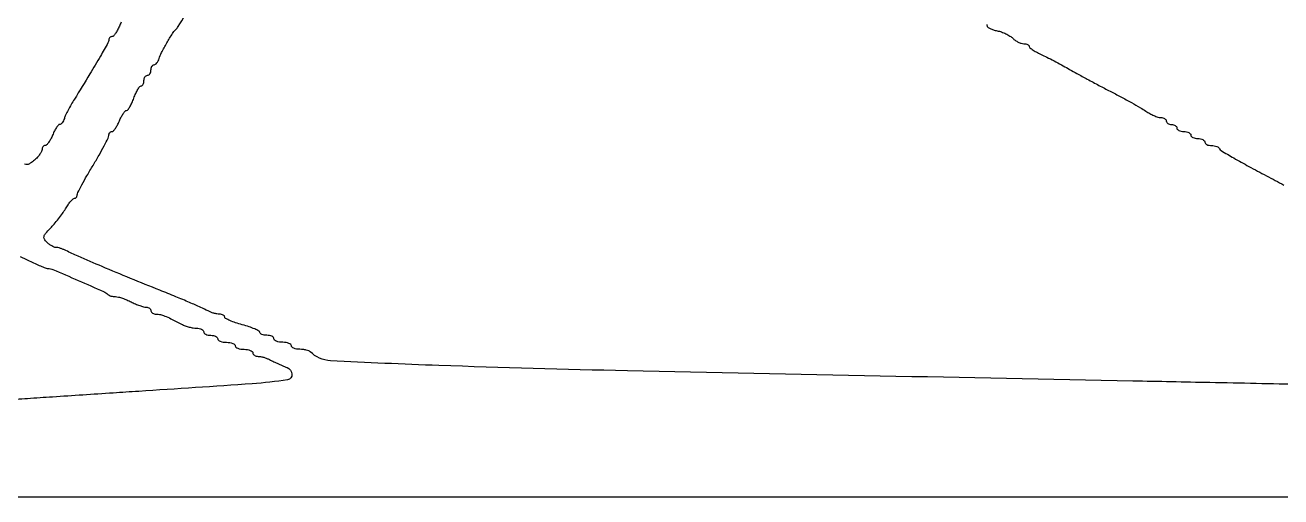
# Model space of a CAD drawing. Extents: x 375 to 2700, y 57 to 443.
# Drawn here: x 643.2 to 1000.6, y 57 to 191.3 of the extents above; entities that cross this region are included whole.
import ezdxf

# ---------------------------------------------------------------- set-up
doc = ezdxf.new("R2010")
doc.units = 0

msp = doc.modelspace()

# ---------------------------------------------------------------- linework, layer by layer
for points in [[(2311.038966, 442.808116, 0.000006), (1547.582496, 442.770395, 0.000004), (781.411696, 442.718569, 0.042202)], [(1033.204877, 88.453488, 0.000049), (1006.766069, 88.992041, 0.000049), (980.413285, 89.52365, 0.000085), (958.5, 89.95981, -0.000286), (814.624045, 92.881317, -0.003698), (760.968078, 94.398622, -0.004119), (730.103626, 95.754617, -0.185395), (724.352005, 98.314662, 0.110653), (723.934663, 98.579223, 0.030342), (723.182568, 98.798682, 0.029107), (722.276844, 98.949544, 0.026719), (721.333333, 99, -0.040942), (720.439952, 99.073276, -0.060377), (719.685417, 99.29375, -0.079389), (719.172906, 99.617456, -0.215499), (719, 100, 0.226478), (718.817169, 100.382936, 0.074992), (718.265625, 100.70625, 0.057076), (717.457356, 100.926884, 0.038131), (716.5, 101, -0.038131), (715.542644, 101.073116, -0.057076), (714.734375, 101.29375, -0.074992), (714.182831, 101.617064, -0.226478), (714, 102, 0.191087), (713.848523, 102.381882, 0.088204), (713.4125, 102.70625, 0.068025), (712.765418, 102.926307, 0.048028), (712, 103, -0.039075), (711.234158, 103.059943, -0.058202), (710.5875, 103.240649, -0.076529), (710.146967, 103.505633, -0.222703), (710, 103.819229, 0.278817), (709.766591, 104.205261, 0.01797), (708.53125, 104.797763, 0.022068), (706.916178, 105.418904, 0.014291), (705, 106, -0.014291), (703.083822, 106.581096, -0.022068), (701.46875, 107.202237, -0.01797), (700.233409, 107.794739, -0.278817), (700, 108.180771, 0.178798), (699.884502, 108.493431, 0.092003), (699.555389, 108.759351, 0.07204), (699.065536, 108.939425, 0.052158), (698.486431, 109, -0.045977), (697.782435, 109.064872, -0.022734), (696.907397, 109.269055, -0.022347), (696.012015, 109.565167, -0.030338), (695.236431, 109.915933, 0.015093), (693.165061, 110.929851, 0.004684), (689.992779, 112.329996, 0.004197), (686.065543, 113.980644, 0.002726), (681.5, 115.825624, -0.002498), (673.142988, 119.198344, -0.002751), (665.085938, 122.548789, -0.002482), (658.235436, 125.481968, -0.015269), (654.763569, 127.116671, 0.022117), (654.019144, 127.454805, 0.019682), (653.218496, 127.740522, 0.020139), (652.477758, 127.940066, 0.055774), (651.94214, 128, -0.097057), (651.422832, 128.101764, -0.034309), (650.739051, 128.43681, -0.032513), (650.019208, 128.917954, -0.03281), (649.37013, 129.487013, -0.061769), (648.660667, 130.397348, -0.198798), (648.551054, 131.141963, -0.118739), (648.997944, 131.994746, -0.016585), (650.369029, 133.459938, 0.019757), (651.450754, 134.630705, 0.011726), (652.649969, 136.104816, 0.011726), (653.778762, 137.633543, 0.019756), (654.643078, 138.972925, -0.017893), (655.385171, 140.132361, -0.024823), (656.136365, 141.110797, -0.023031), (656.812095, 141.835481, -0.196026), (657.215608, 142, 0.122194), (657.514769, 142.07422, 0.100757), (657.769585, 142.283331, 0.091242), (657.940771, 142.596104, 0.079869), (658, 142.964531, -0.119402), (658.154973, 143.604234, -0.004403), (659.321875, 145.823038, -0.007794), (660.775838, 148.431209, -0.005373), (662.5, 151.341172, 0.006248), (664.223979, 154.262479, 0.008866), (665.678125, 156.905961, 0.005574), (666.828192, 159.147603, 0.11624), (667, 159.876641, -0.076679), (667.066206, 160.30581, -0.089656), (667.258112, 160.670013, -0.100761), (667.543581, 160.913485, -0.127007), (667.87868, 161, 0.208074), (668.29466, 161.180943, 0.033695), (668.864273, 161.88125, 0.032352), (669.459931, 162.851056, 0.023358), (670, 164, -0.021642), (670.535315, 165.149053, -0.030433), (671.116713, 166.11875, -0.030802), (671.667439, 166.824653, -0.214889), (672.056592, 167, 0.235839), (672.444144, 167.193566, 0.02707), (673.003221, 168.028125, 0.028049), (673.592103, 169.159169, 0.019246), (674.13616, 170.5, -0.018895), (674.679133, 171.840856, -0.027614), (675.264741, 172.971875, -0.026408), (675.819597, 173.808181, -0.237366), (676.200888, 174, 0.181234), (676.505903, 174.114313, 0.09129), (676.765261, 174.440625, 0.071236), (676.940954, 174.926055, 0.051303), (677, 175.5, -0.064853), (677.074694, 176.073457, -0.082425), (677.29375, 176.559375, -0.098894), (677.618646, 176.884432, -0.148195), (678, 177, 0.148195), (678.381354, 177.115568, 0.098894), (678.70625, 177.440625, 0.082425), (678.925306, 177.926543, 0.064853), (679, 178.5, -0.056959), (679.065572, 179.073739, -0.076307), (679.25949, 179.559375, -0.095369), (679.54638, 179.884904, -0.166062), (679.883369, 180, 0.161118), (680.261919, 180.125234, 0.061039), (680.670274, 180.514062, 0.052305), (681.044108, 181.080385, 0.042985), (681.321721, 181.75, -0.043028), (682.029379, 183.456483, -0.009892), (683.522308, 186.19648, -0.008559), (685.110445, 188.871343, -0.065699), (686.030866, 190, 0.064847), (686.736596, 190.862401, 0.000671), (690.857367, 197.509274, 0.002351)], [(670.540069, 192.148944, 0.023358), (670, 191, -0.023358), (669.459931, 189.851056, -0.032352), (668.864273, 188.88125, -0.033695), (668.29466, 188.180943, -0.208074), (667.87868, 188, 0.095726), (667.543298, 187.935197, 0.097105), (667.258112, 187.750244, 0.098685), (667.067185, 187.474208, 0.102452), (667, 187.149768, -0.128339), (666.755569, 186.213168, -0.003365), (664.607107, 182.437161, -0.005575), (661.61737, 177.394527, -0.001947), (657.207331, 170.205132, 0.008833), (656.287527, 168.65824, 0.008738), (655.419533, 167.07432, 0.008635), (654.708399, 165.662356, 0.033104), (654.3407, 164.75, -0.036833), (654.064935, 164.080188, -0.046999), (653.711487, 163.514062, -0.054651), (653.337503, 163.121556, -0.176903), (653.004689, 163, 0.220516), (652.637285, 162.829681, 0.028394), (652.101467, 162.11875, 0.028842), (651.531511, 161.149141, 0.020265), (651, 160, -0.023358), (650.459931, 158.851056, -0.032352), (649.864273, 157.88125, -0.033695), (649.29466, 157.180943, -0.208074), (648.87868, 157, 0.128049), (648.543585, 156.912752, 0.100739), (648.258112, 156.667268, 0.089308), (648.066175, 156.30005, 0.076016), (648, 155.867295, -0.123605), (647.859645, 155.308213, -0.032596), (647.36834, 154.519487, -0.031034), (646.6727, 153.666797, -0.027504), (645.849666, 152.869616, -0.027927), (644.659229, 151.948361, -0.11035), (643.80544, 151.604415, -0.145315), (643.018669, 151.703645, -0.062163)], [(916.884962, 191.45881, -0.167478), (917, 191.125, 0.234476), (917.18624, 190.749693, 0.04573), (917.845843, 190.337863, 0.039874), (918.776579, 189.958498, 0.027491), (919.879464, 189.674107, -0.035362), (921.095469, 189.340067, -0.027158), (922.368136, 188.812333, -0.027799), (923.509223, 188.184543, -0.056772), (924.308036, 187.549107, 0.044408), (925.016709, 186.956258, 0.036792), (925.8637, 186.45505, 0.03824), (926.715039, 186.110723, 0.077127), (927.428571, 186, -0.046657), (928.030023, 185.943753, -0.066621), (928.538393, 185.775546, -0.086737), (928.881365, 185.527771, -0.195467), (929, 185.2359, 0.230337), (929.187809, 184.849847, 0.019872), (930.101562, 184.189888, 0.02301), (931.313283, 183.463954, 0.015718), (932.75, 182.748, -0.008492), (934.47356, 181.919975, -0.004556), (936.573437, 180.842847, -0.004535), (938.695905, 179.704922, -0.007083), (940.5, 178.683029, 0.006513), (942.543638, 177.522377, 0.002243), (945.528125, 175.895839, 0.002229), (948.835283, 174.131628, 0.002582), (952, 172.482321, -0.004199), (955.066024, 170.871818, -0.004316), (958.076596, 169.224426, -0.004181), (960.662896, 167.751545, -0.018197), (962.15437, 166.811392, 0.024929), (963.287764, 166.118092, 0.024064), (964.497736, 165.532096, 0.024798), (965.611589, 165.121327, 0.076077), (966.40437, 165, -0.060788), (967.01454, 164.925543, -0.079411), (967.531284, 164.70625, -0.097358), (967.877247, 164.3814, -0.15696), (968, 164, 0.148195), (968.115568, 163.618646, 0.098894), (968.440625, 163.29375, 0.082425), (968.926543, 163.074694, 0.064853), (969.5, 163, -0.064853), (970.073457, 162.925306, -0.082425), (970.559375, 162.70625, -0.098894), (970.884432, 162.381354, -0.148195), (971, 162, 0.191087), (971.151477, 161.618118, 0.088204), (971.5875, 161.29375, 0.068025), (972.234582, 161.073693, 0.048028), (973, 161, -0.048028), (973.765418, 160.926307, -0.068025), (974.4125, 160.70625, -0.088204), (974.848523, 160.381882, -0.191087), (975, 160, 0.191087), (975.151477, 159.618118, 0.088204), (975.5875, 159.29375, 0.068025), (976.234582, 159.073693, 0.048028), (977, 159, -0.048028), (977.765418, 158.926307, -0.068025), (978.4125, 158.70625, -0.088204), (978.848523, 158.381882, -0.191087), (979, 158, 0.184457), (979.145793, 157.61825, 0.090315), (979.563021, 157.29375, 0.070178), (980.183242, 157.073823, 0.050201), (980.916667, 157, -0.043844), (981.674643, 156.933407, -0.051404), (982.368229, 156.735479, -0.059075), (982.901725, 156.444922, -0.15102), (983.166667, 156.099501, 0.172644), (983.601319, 155.579723, 0.002376), (987.220833, 153.470228, 0.006362), (991.49327, 151.07922, 0.004104), (996.5, 148.413314, -0.003615), (1001.506849, 145.753626, -0.005627)], [(641.8016, 125.4125, -0.001873), (643.167439, 124.766717, -0.001167), (644.763864, 124, 0.007074), (646.408319, 123.233988, 0.009416), (647.924921, 122.5875, 0.007074), (649.204463, 122.091255, 0.089192), (649.711962, 122, -0.101162), (651.07229, 121.721926, -0.001626), (658.307984, 118.606882, -0.001753), (665.485673, 115.459149, -0.092413), (666.721969, 114.611364, 0.093076), (667.066428, 114.375818, 0.034985), (667.618849, 114.177779, 0.033172), (668.265659, 114.041294, 0.034451), (668.916667, 113.993839, -0.061145), (669.717292, 113.892399, -0.01928), (670.876286, 113.550673, -0.018936), (672.151498, 113.066095, -0.019932), (673.364307, 112.493839, 0.017749), (674.562582, 111.922035, 0.017936), (675.794271, 111.438815, 0.018053), (676.894225, 111.096266, 0.066548), (677.614307, 111, -0.070471), (678.143885, 110.924987, -0.086136), (678.592953, 110.70625, -0.100202), (678.893186, 110.381339, -0.137407), (679, 110, 0.149454), (679.116595, 109.618641, 0.098698), (679.444611, 109.29375, 0.081991), (679.934903, 109.074659, 0.064244), (680.513569, 109, -0.055335), (681.664785, 108.872203, -0.038513), (682.915983, 108.487761, -0.021326), (684.665649, 107.711153, -0.004184), (687.736431, 106.156128, 0.030789), (688.739923, 105.713331, 0.022103), (689.907397, 105.339612, 0.022434), (691.05477, 105.082143, 0.043999), (691.986431, 105, -0.047692), (692.757059, 104.926327, -0.067684), (693.408514, 104.70625, -0.087854), (693.84761, 104.381905, -0.192146), (694, 104, 0.191087), (694.151477, 103.618118, 0.088204), (694.5875, 103.29375, 0.068025), (695.234582, 103.073693, 0.048028), (696, 103, -0.048028), (696.765418, 102.926307, -0.068025), (697.4125, 102.70625, -0.088204), (697.848523, 102.381882, -0.191087), (698, 102, 0.226478), (698.182831, 101.617064, 0.074992), (698.734375, 101.29375, 0.057076), (699.542644, 101.073116, 0.038131), (700.5, 101, -0.038131), (701.457356, 100.926884, -0.057076), (702.265625, 100.70625, -0.074992), (702.817169, 100.382936, -0.226478), (703, 100, 0.226478), (703.182831, 99.617064, 0.074992), (703.734375, 99.29375, 0.057076), (704.542644, 99.073116, 0.038131), (705.5, 99, -0.038131), (706.457356, 98.926884, -0.057076), (707.265625, 98.70625, -0.074992), (707.817169, 98.382936, -0.226478), (708, 98, 0.149454), (708.116595, 97.618641, 0.098698), (708.444611, 97.29375, 0.081991), (708.934903, 97.074659, 0.064244), (709.513569, 97, -0.046901), (710.217557, 96.933819, -0.023134), (711.092603, 96.725489, -0.022728), (711.987967, 96.423365, -0.030719), (712.763569, 96.065496, 0.013063), (713.650197, 95.617798, 0.00464), (714.939899, 95.02289, 0.004601), (716.368506, 94.395666, 0.005406), (717.733961, 93.828484, -0.28533), (719.129578, 91.922477, -0.390012), (717.885909, 90.344917, -0.022637), (707.80409, 89.18852, -0.001199), (675.5, 87.035853, 0.000304), (668.240118, 86.565123, 0.000181), (659.601268, 85.996571, 0.000181), (650.995184, 85.423913, 0.000314), (643.844742, 84.940999, -0.005356), (637.587068, 84.581731, -0.006559)]]:
    msp.add_lwpolyline(points, format="xyb")
msp.add_lwpolyline([(375, 57), (1537.5, 57)])

doc.saveas('drawing.dxf')
